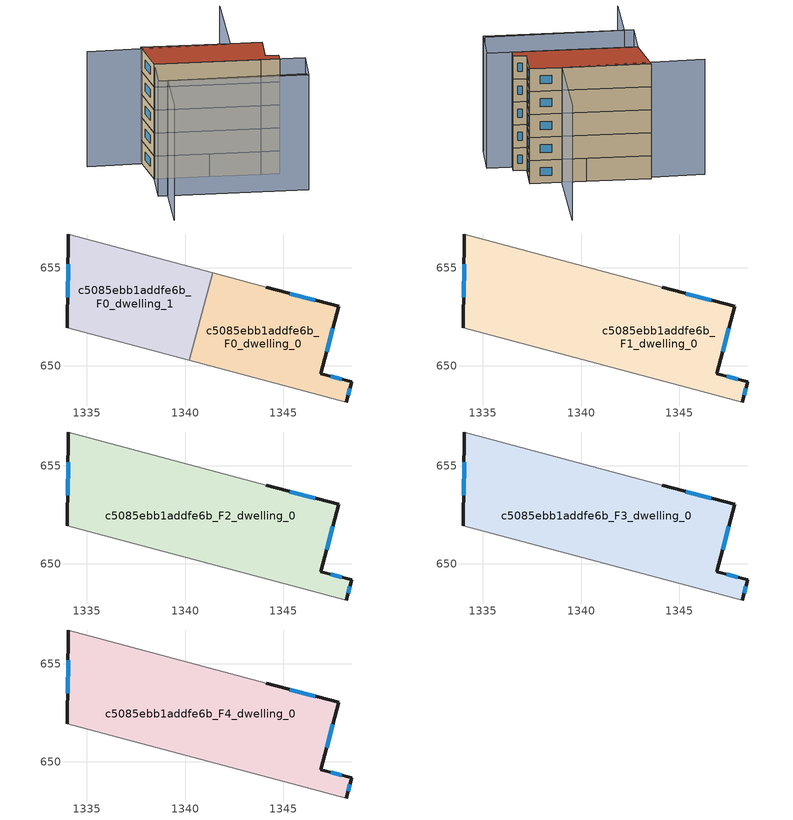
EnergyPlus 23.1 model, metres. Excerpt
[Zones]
c5085ebb1addfe6b_F0_dwelling_0
 floor ground (EU_floor_Construction): 1347.84,653.04 1346.94,649.6 1348.5,649.19 1348.24,648.16 1346.14,648.71 1340.21,650.29 1341.41,654.75 1344.14,654.01 z0
 wall outside (EU_wall_Construction): 1348.24,648.16 1348.5,649.19 1346.94,649.6 1347.84,653.04 1344.14,654.01 z0:3
 wall adiabatic (EU_wall_Construction): 1340.21,650.29 1346.14,648.71 1348.24,648.16 / 1344.14,654.01 1341.41,654.75 z0:3
 wall to c5085ebb1addfe6b_F0_dwelling_1 (EU_wall_Construction): 1341.41,654.75 1340.21,650.29 z0:3
 window (EU_Window_Construction): 1347.99,649.32 1347.44,649.47 / 1348.32,648.5 1348.41,648.86 / 1346.63,653.36 1345.34,653.7 / 1347.23,650.72 1347.54,651.92 z0.98:2.02
c5085ebb1addfe6b_F0_dwelling_1
 floor ground (EU_floor_Construction): 1341.41,654.75 1340.21,650.29 1334,651.95 1334.05,656.73 z0
 wall outside (EU_wall_Construction): 1334.05,656.73 1334,651.95 z0:3
 wall adiabatic (EU_wall_Construction): 1341.41,654.75 1334.05,656.73 / 1334,651.95 1340.21,650.29 z0:3
 window (EU_Window_Construction): 1334.03,655.18 1334.02,653.51 z0.98:2.02
c5085ebb1addfe6b_F1_dwelling_0
 floor to c5085ebb1addfe6b_F0_dwelling_0 (EU_floor_Construction): 1347.84,653.04 1346.94,649.6 1348.5,649.19 1348.24,648.16 1346.14,648.71 1340.21,650.29 1341.4,654.75 1344.14,654.01 z3
 floor to c5085ebb1addfe6b_F0_dwelling_1 (EU_floor_Construction): 1341.4,654.75 1340.21,650.29 1334,651.95 1334.05,656.73 z3
 wall outside (EU_wall_Construction): 1348.24,648.16 1348.5,649.19 1346.94,649.6 1347.84,653.04 1344.14,654.01 / 1334.05,656.73 1334,651.95 z3:6
 wall adiabatic (EU_wall_Construction): 1334,651.95 1346.14,648.71 1348.24,648.16 / 1344.14,654.01 1334.05,656.73 z3:6
 window (EU_Window_Construction): 1347.99,649.32 1347.44,649.47 / 1348.32,648.5 1348.41,648.86 / 1334.03,655.18 1334.02,653.51 / 1346.63,653.36 1345.34,653.7 / 1347.23,650.72 1347.54,651.92 z3.98:5.02
c5085ebb1addfe6b_F2_dwelling_0
 floor to c5085ebb1addfe6b_F1_dwelling_0 (EU_floor_Construction): 1347.84,653.04 1346.94,649.6 1348.5,649.19 1348.24,648.16 1346.14,648.71 1334,651.95 1334.05,656.73 1344.14,654.01 z6
 wall outside (EU_wall_Construction): 1348.24,648.16 1348.5,649.19 1346.94,649.6 1347.84,653.04 1344.14,654.01 / 1334.05,656.73 1334,651.95 z6:9
 wall adiabatic (EU_wall_Construction): 1334,651.95 1346.14,648.71 1348.24,648.16 / 1344.14,654.01 1334.05,656.73 z6:9
 window (EU_Window_Construction): 1347.99,649.32 1347.44,649.47 / 1348.32,648.5 1348.41,648.86 / 1334.03,655.18 1334.02,653.51 / 1346.63,653.36 1345.34,653.7 / 1347.23,650.72 1347.54,651.92 z6.98:8.02
c5085ebb1addfe6b_F3_dwelling_0
 floor to c5085ebb1addfe6b_F2_dwelling_0 (EU_floor_Construction): 1347.84,653.04 1346.94,649.6 1348.5,649.19 1348.24,648.16 1346.14,648.71 1334,651.95 1334.05,656.73 1344.14,654.01 z9
 wall outside (EU_wall_Construction): 1348.24,648.16 1348.5,649.19 1346.94,649.6 1347.84,653.04 1344.14,654.01 / 1334.05,656.73 1334,651.95 z9:12
 wall adiabatic (EU_wall_Construction): 1334,651.95 1346.14,648.71 1348.24,648.16 / 1344.14,654.01 1334.05,656.73 z9:12
 window (EU_Window_Construction): 1347.99,649.32 1347.44,649.47 / 1348.32,648.5 1348.41,648.86 / 1334.03,655.18 1334.02,653.51 / 1346.63,653.36 1345.34,653.7 / 1347.23,650.72 1347.54,651.92 z9.98:11.02
c5085ebb1addfe6b_F4_dwelling_0
 floor to c5085ebb1addfe6b_F3_dwelling_0 (EU_floor_Construction): 1347.84,653.04 1346.94,649.6 1348.5,649.19 1348.24,648.16 1346.14,648.71 1334,651.95 1334.05,656.73 1344.14,654.01 z12
 wall outside (EU_wall_Construction): 1348.24,648.16 1348.5,649.19 1346.94,649.6 1347.84,653.04 1344.14,654.01 / 1334.05,656.73 1334,651.95 z12:15
 wall adiabatic (EU_wall_Construction): 1334,651.95 1346.14,648.71 1348.24,648.16 / 1344.14,654.01 1334.05,656.73 z12:15
 window (EU_Window_Construction): 1347.99,649.32 1347.44,649.47 / 1348.32,648.5 1348.41,648.86 / 1334.03,655.18 1334.02,653.51 / 1346.63,653.36 1345.34,653.7 / 1347.23,650.72 1347.54,651.92 z12.98:14.02
 roof outside (EU_roof_Construction): 1348.24,648.16 1348.5,649.19 1346.94,649.6 1347.84,653.04 1344.14,654.01 1334.05,656.73 1334,651.95 1346.14,648.71 z15
shading: 1332.41,641 1333.97,647.29 / 1333.97,647.29 1349.83,643.37 / 1346.51,663.74 1344.18,653.9 / 1344.18,653.9 1327.78,657.77 / 1334,651.95 1351.1,647.38 / 1351.1,647.38 1349.94,643.03 / 1349.94,643.03 1332.84,647.6 / 1332.84,647.6 1334,651.95 z0:15
[Building]
EU S2 Campaign: North Axis=0; Terrain=City; Solar Distribution=FullExterior
[Site:Location]
Bologna: Latitude=44.5; Longitude=11.25; Time Zone=1; Elevation=37
[SizingPeriod:WeatherFileDays]
AnnualSizingPeriod: Begin Month=1; Begin Day of Month=1; End Month=12; End Day of Month=31; Day of Week for Start Day=Monday; Use Weather File Daylight Saving Period=No; Use Weather File Rain and Snow Indicators=No
[MATERIAL]
EU_InternalMass_Material: Roughness=MediumRough; Thickness=0.1; Conductivity=1; Density=1800; Specific Heat=900; Thermal Absorptance=0.9; Solar Absorptance=0.7; Visible Absorptance=0.7
[MATERIAL:NOMASS] Roughness=MediumRough; Thermal Absorptance=0.9; Solar Absorptance=0.7; Visible Absorptance=0.7
Name | Thermal Resistance
EU_wall_NoMass | 0.905828
EU_roof_NoMass | 0.37593
EU_floor_NoMass | 0.67114
[WINDOWMATERIAL:SIMPLEGLAZINGSYSTEM]
EU_Window_SimpleGlazing: UFactor=4.52486; Solar Heat Gain Coefficient=0.85; Visible Transmittance=0.85
[CONSTRUCTION]
EU_wall_Construction: EU_wall_NoMass
EU_roof_Construction: EU_roof_NoMass
EU_floor_Construction: EU_floor_NoMass
EU_Window_Construction: EU_Window_SimpleGlazing
EU_InternalMass_Construction: EU_InternalMass_Material
[ZONE] Type=1; Multiplier=1; Ceiling Height=autocalculate; Floor Area=autocalculate; Part of Total Floor Area=Yes
Name | Volume
c5085ebb1addfe6b_F0_dwelling_0 | 97.3513
c5085ebb1addfe6b_F1_dwelling_0 | 194.694
c5085ebb1addfe6b_F2_dwelling_0; c5085ebb1addfe6b_F3_dwelling_0; c5085ebb1addfe6b_F4_dwelling_0 | 194.703
c5085ebb1addfe6b_F0_dwelling_1 | 97.3447
[INTERNALMASS] Construction=EU_InternalMass_Construction
Name | Zone or ZoneList | Surface Area
c5085ebb1addfe6b_F0_dwelling_0_EU_InternalMass | c5085ebb1addfe6b_F0_dwelling_0 | 32.4505
c5085ebb1addfe6b_F0_dwelling_1_EU_InternalMass | c5085ebb1addfe6b_F0_dwelling_1 | 32.449
c5085ebb1addfe6b_F1_dwelling_0_EU_InternalMass | c5085ebb1addfe6b_F1_dwelling_0 | 64.9017
c5085ebb1addfe6b_F2_dwelling_0_EU_InternalMass | c5085ebb1addfe6b_F2_dwelling_0 | 64.9017
c5085ebb1addfe6b_F3_dwelling_0_EU_InternalMass | c5085ebb1addfe6b_F3_dwelling_0 | 64.9017
c5085ebb1addfe6b_F4_dwelling_0_EU_InternalMass | c5085ebb1addfe6b_F4_dwelling_0 | 64.9017
[OTHEREQUIPMENT] Fuel Type=Electricity; Design Level Calculation Method=Watts/Area; Power per Zone Floor Area=1; Fraction Latent=0; Fraction Radiant=0; Fraction Lost=0; Carbon Dioxide Generation Rate=0; EndUse Subcategory=EU_Step8_InternalGains
Name | Zone or ZoneList or Space or SpaceList | Schedule
EU_Step8_InternalGain_c5085ebb1addfe6b_F0_dwelling_0_f000 | c5085ebb1addfe6b_F0_dwelling_0 | EU_Step8_GainSchedule_c5085ebb1addfe6b_F0_dwelling_0_f000
EU_Step8_InternalGain_c5085ebb1addfe6b_F0_dwelling_1_f000 | c5085ebb1addfe6b_F0_dwelling_1 | EU_Step8_GainSchedule_c5085ebb1addfe6b_F0_dwelling_1_f000
EU_Step8_InternalGain_c5085ebb1addfe6b_F1_dwelling_0_f000 | c5085ebb1addfe6b_F1_dwelling_0 | EU_Step8_GainSchedule_c5085ebb1addfe6b_F1_dwelling_0_f000
EU_Step8_InternalGain_c5085ebb1addfe6b_F2_dwelling_0_f000 | c5085ebb1addfe6b_F2_dwelling_0 | EU_Step8_GainSchedule_c5085ebb1addfe6b_F2_dwelling_0_f000
EU_Step8_InternalGain_c5085ebb1addfe6b_F3_dwelling_0_f000 | c5085ebb1addfe6b_F3_dwelling_0 | EU_Step8_GainSchedule_c5085ebb1addfe6b_F3_dwelling_0_f000
EU_Step8_InternalGain_c5085ebb1addfe6b_F4_dwelling_0_f000 | c5085ebb1addfe6b_F4_dwelling_0 | EU_Step8_GainSchedule_c5085ebb1addfe6b_F4_dwelling_0_f000
[ZONEVENTILATION:DESIGNFLOWRATE] Schedule=EU_AlwaysOn; Design Flow Rate Calculation Method=AirChanges/Hour; Air Changes per Hour=0.73129; Ventilation Type=Natural; Fan Pressure Rise=0; Fan Total Efficiency=1; Constant Term Coefficient=1; Temperature Term Coefficient=0; Velocity Term Coefficient=0; Velocity Squared Term Coefficient=0; Minimum Indoor Temperature=-100; Maximum Indoor Temperature=100; Delta Temperature=-100; Minimum Outdoor Temperature=-100; Maximum Outdoor Temperature=100; Maximum Wind Speed=40
Name | Zone or ZoneList or Space or SpaceList
EU_ConstantAir_c5085ebb1addfe6b_F0_dwelling_0 | c5085ebb1addfe6b_F0_dwelling_0
EU_ConstantAir_c5085ebb1addfe6b_F0_dwelling_1 | c5085ebb1addfe6b_F0_dwelling_1
EU_ConstantAir_c5085ebb1addfe6b_F1_dwelling_0 | c5085ebb1addfe6b_F1_dwelling_0
EU_ConstantAir_c5085ebb1addfe6b_F2_dwelling_0 | c5085ebb1addfe6b_F2_dwelling_0
EU_ConstantAir_c5085ebb1addfe6b_F3_dwelling_0 | c5085ebb1addfe6b_F3_dwelling_0
EU_ConstantAir_c5085ebb1addfe6b_F4_dwelling_0 | c5085ebb1addfe6b_F4_dwelling_0
[HVACTEMPLATE:THERMOSTAT] Constant Heating Setpoint=20; Constant Cooling Setpoint=50
EU_HeatOnly_c5085ebb1addfe6b_F0_dwelling_0; EU_HeatOnly_c5085ebb1addfe6b_F0_dwelling_1; EU_HeatOnly_c5085ebb1addfe6b_F1_dwelling_0; EU_HeatOnly_c5085ebb1addfe6b_F2_dwelling_0; EU_HeatOnly_c5085ebb1addfe6b_F3_dwelling_0; EU_HeatOnly_c5085ebb1addfe6b_F4_dwelling_0
[HVACTEMPLATE:ZONE:IDEALLOADSAIRSYSTEM] System Availability Schedule=EU_AlwaysOn; Maximum Heating Supply Air Temperature=50; Minimum Cooling Supply Air Temperature=13; Maximum Heating Supply Air Humidity Ratio=0.0156; Minimum Cooling Supply Air Humidity Ratio=0.0077; Heating Limit=NoLimit; Cooling Limit=NoLimit; Heating Availability Schedule=EU_AlwaysOn; Cooling Availability Schedule=EU_CoolingOff; Dehumidification Control Type=ConstantSensibleHeatRatio; Cooling Sensible Heat Ratio=0.7; Dehumidification Setpoint=60; Humidification Control Type=None; Humidification Setpoint=30; Outdoor Air Method=None; Outdoor Air Flow Rate per Person=0.00944; Outdoor Air Flow Rate per Zone Floor Area=0; Outdoor Air Flow Rate per Zone=0; Demand Controlled Ventilation Type=None; Outdoor Air Economizer Type=NoEconomizer; Heat Recovery Type=None; Sensible Heat Recovery Effectiveness=0.7; Latent Heat Recovery Effectiveness=0.65
Name | Template Thermostat
c5085ebb1addfe6b_F0_dwelling_0 | EU_HeatOnly_c5085ebb1addfe6b_F0_dwelling_0
c5085ebb1addfe6b_F0_dwelling_1 | EU_HeatOnly_c5085ebb1addfe6b_F0_dwelling_1
c5085ebb1addfe6b_F1_dwelling_0 | EU_HeatOnly_c5085ebb1addfe6b_F1_dwelling_0
c5085ebb1addfe6b_F2_dwelling_0 | EU_HeatOnly_c5085ebb1addfe6b_F2_dwelling_0
c5085ebb1addfe6b_F3_dwelling_0 | EU_HeatOnly_c5085ebb1addfe6b_F3_dwelling_0
c5085ebb1addfe6b_F4_dwelling_0 | EU_HeatOnly_c5085ebb1addfe6b_F4_dwelling_0
[SIZING:ZONE] Zone Cooling Design Supply Air Temperature Input Method=SupplyAirTemperature; Zone Cooling Design Supply Air Temperature=13; Zone Heating Design Supply Air Temperature Input Method=SupplyAirTemperature; Zone Heating Design Supply Air Temperature=50; Zone Cooling Design Supply Air Humidity Ratio=0.008; Zone Heating Design Supply Air Humidity Ratio=0.008; Cooling Design Air Flow Method=DesignDay; Cooling Design Air Flow Rate=0; Cooling Minimum Air Flow per Zone Floor Area=0.000762; Cooling Minimum Air Flow=0; Cooling Minimum Air Flow Fraction=0.2; Heating Design Air Flow Method=DesignDay; Heating Design Air Flow Rate=0; Heating Maximum Air Flow per Zone Floor Area=0.002032; Heating Maximum Air Flow=0.141576; Heating Maximum Air Flow Fraction=0.3; Account for Dedicated Outdoor Air System=No; Dedicated Outdoor Air System Control Strategy=NeutralSupplyAir; Dedicated Outdoor Air Low Setpoint Temperature for Design=autosize; Dedicated Outdoor Air High Setpoint Temperature for Design=autosize; Zone Load Sizing Method=Sensible Load Only No Latent Load; Zone Latent Cooling Design Supply Air Humidity Ratio Input Method=HumidityRatioDifference; Zone Cooling Design Supply Air Humidity Ratio Difference=0.005; Zone Latent Heating Design Supply Air Humidity Ratio Input Method=HumidityRatioDifference; Zone Humidification Design Supply Air Humidity Ratio Difference=0.005
c5085ebb1addfe6b_F0_dwelling_0; c5085ebb1addfe6b_F0_dwelling_1; c5085ebb1addfe6b_F1_dwelling_0; c5085ebb1addfe6b_F2_dwelling_0; c5085ebb1addfe6b_F3_dwelling_0; c5085ebb1addfe6b_F4_dwelling_0
[SCHEDULE:CONSTANT]
Name | Hourly Value
EU_AlwaysOn | 1
EU_CoolingOff | 0
[SCHEDULE:FILE] Column Number=1; Rows to Skip at Top=0; Number of Hours of Data=8760; Column Separator=Comma; Interpolate to Timestep=No; Minutes per Item=60; Adjust Schedule for Daylight Savings=Yes
Name | File
EU_Step8_GainSchedule_c5085ebb1addfe6b_F0_dwelling_0_f000 | ../../schedules/c5085ebb1addfe6b/c5085ebb1addfe6b_F0_dwelling_0_f000_gain.csv
EU_Step8_GainSchedule_c5085ebb1addfe6b_F0_dwelling_1_f000 | ../../schedules/c5085ebb1addfe6b/c5085ebb1addfe6b_F0_dwelling_1_f000_gain.csv
EU_Step8_GainSchedule_c5085ebb1addfe6b_F1_dwelling_0_f000 | ../../schedules/c5085ebb1addfe6b/c5085ebb1addfe6b_F1_dwelling_0_f000_gain.csv
EU_Step8_GainSchedule_c5085ebb1addfe6b_F2_dwelling_0_f000 | ../../schedules/c5085ebb1addfe6b/c5085ebb1addfe6b_F2_dwelling_0_f000_gain.csv
EU_Step8_GainSchedule_c5085ebb1addfe6b_F3_dwelling_0_f000 | ../../schedules/c5085ebb1addfe6b/c5085ebb1addfe6b_F3_dwelling_0_f000_gain.csv
EU_Step8_GainSchedule_c5085ebb1addfe6b_F4_dwelling_0_f000 | ../../schedules/c5085ebb1addfe6b/c5085ebb1addfe6b_F4_dwelling_0_f000_gain.csv
